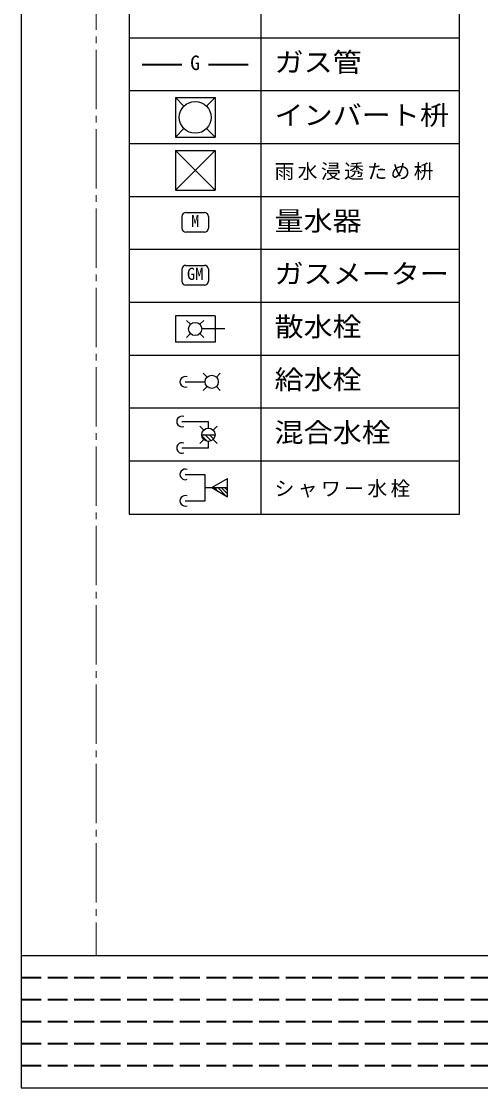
# Model space of a CAD drawing. Units: millimetres, scale not verified. Extents: x -10000 to 10000, y -6925 to 6925.
# Drawn here: x -10000 to -6525, y -6925 to 1139 of the extents above; entities that cross this region are included whole.
import ezdxf
from ezdxf.enums import TextEntityAlignment as Align

# ---------------------------------------------------------------- set-up
doc = ezdxf.new("R2010")
doc.units = ezdxf.units.MM
doc.header["$LTSCALE"] = 50
doc.linetypes.add('CHAIN2', pattern=[12, 9, -1, 1, -1])
doc.linetypes.add('DASHED3', pattern=[4, 3, -1])
for name, color, linetype, lineweight in [('1-8', 5, 'Continuous', 9), ('7-3_ガス', 2, 'Continuous', 35), ('7-B_記号', 7, 'Continuous', 25), ('F-1_図枠', 7, 'Continuous', 25)]:
    doc.layers.add(name, color=color, linetype=linetype, lineweight=lineweight)
doc.styles.add('ＭＳ ゴシック', font='')
doc.styles.get('ＭＳ ゴシック').set_extended_font_data('MS Gothic')

msp = doc.modelspace()

# ---------------------------------------------------------------- linework, layer by layer
at = {"layer": '1-8', "linetype": 'CHAIN2'}
msp.add_line((-9434.51, 6925), (-9434.51, -5925), dxfattribs=at)
at = {"layer": '7-3_ガス'}
for p, q in [((-9084.51, 812.81), (-8784.51, 812.81)), ((-8584.51, 812.81), (-8284.51, 812.81))]:
    msp.add_line(p, q, dxfattribs=at)
at = {"layer": '7-B_記号'}
for p, q in [((-9184.51, 3012.81), (-9184.51, -2587.19)), ((-8184.51, -2587.19), (-8184.51, 2612.81)), ((-6684.51, 1012.81), (-9184.51, 1012.81)), ((-6684.51, 612.81), (-9184.51, 612.81)), ((-8834.51, 562.81), (-8834.51, 262.81)), ((-8834.51, 562.81), (-8534.51, 562.81)), ((-8769.41, 497.71), (-8834.51, 562.81)), ((-8599.61, 497.71), (-8534.51, 562.81)), ((-8534.51, 562.81), (-8534.51, 262.81)), ((-8769.41, 327.91), (-8834.51, 262.81)), ((-8599.61, 327.91), (-8534.51, 262.81)), ((-8834.51, 262.81), (-8534.51, 262.81)), ((-6684.51, 212.81), (-9184.51, 212.81)), ((-8834.51, 162.81), (-8834.51, -137.19)), ((-8834.51, 162.81), (-8534.51, 162.81)), ((-8834.51, 162.81), (-8534.51, -137.19)), ((-8534.51, 162.81), (-8834.51, -137.19)), ((-8534.51, 162.81), (-8534.51, -137.19)), ((-8834.51, -137.19), (-8534.51, -137.19)), ((-6684.51, -187.19), (-9184.51, -187.19)), ((-8754.52, -306.01), (-8614.51, -306.01)), ((-8784.52, -336.01), (-8784.52, -426.01)), ((-8584.51, -336.01), (-8584.51, -426.01)), ((-8614.51, -456.01), (-8754.52, -456.01)), ((-6684.51, -587.19), (-9184.51, -587.19)), ((-8754.52, -706.01), (-8614.51, -706.01)), ((-8784.52, -736.01), (-8784.52, -826.01)), ((-8584.51, -736.01), (-8584.51, -826.01)), ((-8614.51, -856.01), (-8754.52, -856.01)), ((-6684.51, -987.19), (-9184.51, -987.19)), ((-8834.51, -1087.19), (-8834.51, -1287.19)), ((-8534.52, -1087.19), (-8834.51, -1087.19)), ((-8719.87, -1151.83), (-8749.51, -1122.19)), ((-8649.16, -1151.83), (-8619.52, -1122.19)), ((-8534.52, -1087.19), (-8534.52, -1287.19)), ((-8459.52, -1187.19), (-8634.51, -1187.19)), ((-8534.52, -1287.19), (-8834.51, -1287.19)), ((-8749.51, -1252.19), (-8719.87, -1222.54)), ((-8649.16, -1222.54), (-8619.52, -1252.19)), ((-6684.51, -1387.19), (-9184.51, -1387.19)), ((-8594.87, -1551.83), (-8624.51, -1522.19)), ((-8524.16, -1551.83), (-8494.51, -1522.19)), ((-8759.51, -1587.19), (-8609.51, -1587.19)), ((-8624.51, -1652.19), (-8594.87, -1622.54)), ((-8524.16, -1622.54), (-8494.51, -1652.19)), ((-6684.51, -1787.19), (-9184.51, -1787.19)), ((-8784.51, -1887.19), (-8584.51, -1887.19)), ((-8619.87, -1951.83), (-8649.51, -1922.19)), ((-8584.51, -1937.19), (-8584.51, -1887.19)), ((-8549.16, -1951.83), (-8519.51, -1922.19)), ((-8634.51, -1987.19), (-8534.51, -1987.19)), ((-8593.82, -2036.31), (-8633.64, -1996.49)), ((-8563.59, -2032.6), (-8609.01, -1987.19)), ((-8544.75, -2017.5), (-8575.06, -1987.19)), ((-8534.9, -1993.41), (-8541.12, -1987.19)), ((-8784.51, -2087.19), (-8584.51, -2087.19)), ((-8649.51, -2052.19), (-8619.87, -2022.54)), ((-8584.51, -2087.19), (-8584.51, -2037.19)), ((-8549.16, -2022.54), (-8519.51, -2052.19)), ((-6684.51, -2187.19), (-9184.51, -2187.19)), ((-8759.51, -2287.19), (-8609.51, -2287.19)), ((-8609.51, -2487.19), (-8609.51, -2287.19)), ((-8559.51, -2387.19), (-8439.52, -2317.9)), ((-8609.51, -2387.19), (-8439.51, -2387.19)), ((-8509.78, -2415.9), (-8538.5, -2387.19)), ((-8449.55, -2450.67), (-8513.04, -2387.19)), ((-8439.52, -2435.26), (-8487.58, -2387.19)), ((-8439.52, -2409.8), (-8462.13, -2387.19)), ((-8759.51, -2487.19), (-8609.51, -2487.19))]:
    msp.add_line(p, q, dxfattribs=at)
for points in [[(-9184.51, -2587.19), (-6684.51, -2587.19), (-6684.51, 3012.81)], [(-8559.51, -2387.19), (-8439.52, -2456.47), (-8439.52, -2317.9)]]:
    msp.add_lwpolyline(points, dxfattribs=at)
for centre, radius in [((-8684.51, 412.81), 120), ((-8684.51, -1187.19), 50), ((-8559.52, -1587.19), 50), ((-8584.51, -1987.19), 50)]:
    msp.add_circle(centre, radius, dxfattribs=at)
for centre, radius, start, end in [((-8754.52, -336.01), 30, 90, 180), ((-8614.51, -336.01), 30, 0, 90), ((-8754.52, -426.01), 30, 180, 270), ((-8614.51, -426.01), 30, 270, 0), ((-8754.52, -736.01), 30, 90, 180), ((-8614.51, -736.01), 30, 0, 90), ((-8754.52, -826.01), 30, 180, 270), ((-8614.51, -826.01), 30, 270, 0), ((-8759.51, -1587.19), 40, 67.97569, 292.02431), ((-8784.51, -1887.19), 40, 67.97575, 292.02425), ((-8784.51, -2087.19), 40, 67.9753, 292.0247), ((-8759.51, -2287.19), 40, 67.97575, 292.02425), ((-8759.52, -2487.19), 40, 67.9753, 292.0247)]:
    msp.add_arc(centre, radius, start, end, dxfattribs=at)
at = {"layer": 'F-1_図枠'}
for p, q in [((-10000, 6925), (-10000, -6925)), ((-10000, -5925), (10000, -5925)), ((-10000, -6925), (10000, -6925))]:
    msp.add_line(p, q, dxfattribs=at)
at = {"layer": 'F-1_図枠', "color": 4, "linetype": 'DASHED3', "lineweight": 35}
for p, q in [((-10000, -6091.67), (-2000, -6091.67)), ((-10000, -6258.33), (-2000, -6258.33)), ((-10000, -6425), (-2000, -6425)), ((-10000, -6591.67), (-2000, -6591.67)), ((-10000, -6758.33), (-2000, -6758.33))]:
    msp.add_line(p, q, dxfattribs=at)

# ---------------------------------------------------------------- texts
at = {"layer": '7-3_ガス', "color": 7, "style": 'ＭＳ ゴシック'}
msp.add_text('G', height=110, dxfattribs=at).set_placement((-8722.01, 737.81), align=Align.BOTTOM_LEFT)
at = {"layer": '7-B_記号', "style": 'ＭＳ ゴシック', "width": 1.1}
for s, p in [('ガス管', (-8084.51, 712.81)), ('インバート枡', (-8084.51, 312.81)), ('量水器', (-8084.51, -487.19)), ('ガスメーター', (-8084.51, -887.19)), ('散水栓', (-8084.51, -1287.19)), ('給水栓', (-8084.51, -1687.19)), ('混合水栓', (-8084.51, -2087.19))]:
    msp.add_text(s, height=146.6, dxfattribs=at).set_placement(p, align=Align.BOTTOM_LEFT)
at = {"layer": '7-B_記号', "style": 'ＭＳ ゴシック'}
for s, p in [('M', (-8715.76, -443.51)), ('GM', (-8747.01, -843.51))]:
    msp.add_text(s, height=91.64, dxfattribs=at).set_placement(p, align=Align.BOTTOM_LEFT)
at = {"layer": '7-B_記号', "char_height": 110, "attachment_point": 7, "style": 'ＭＳ ゴシック'}
for s, insert in [('\\T1.17;雨水浸透ため枡', (-8084.51, -62.19)), ('\\T1.17;シャワー水栓', (-8084.51, -2462.19))]:
    msp.add_mtext(s, dxfattribs=dict(at, insert=insert))

doc.saveas('drawing.dxf')
